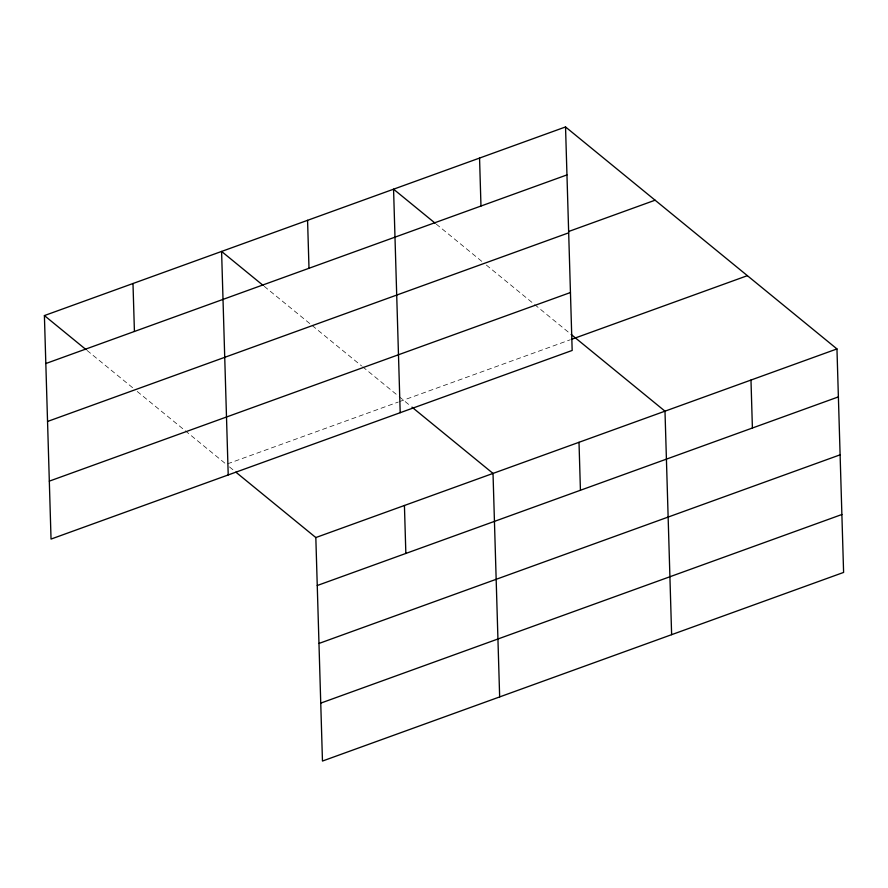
<?xml version="1.0" encoding="UTF-8"?>
<svg xmlns="http://www.w3.org/2000/svg" width="888" height="888" viewBox="0 0 888 888"><rect width="100%" height="100%" fill="white"/><g stroke="black" fill="none" stroke-linecap="round" stroke-linejoin="round"><path stroke-width="0.67" stroke-dasharray="4.44 3.33" d="M227.561 463.825L398.235 402.053M399.533 401.576L570.207 339.804M436.219 224.076L482.062 261.572M486.358 265.079L533.566 303.696M534.643 304.573L570.052 333.533M264.236 286.325L310.09 323.82M312.232 325.563L361.594 365.934M362.67 366.811L398.079 395.782M399.156 396.659L410.911 406.271M87.057 350.449L133.977 388.822M137.196 391.453L226.262 464.291M229.459 466.91L233.722 470.396"/><path stroke-width="1.33" d="M565.534 126.951L572.172 350.449L51.038 539.072L44.4 315.573L565.534 126.951L836.962 348.929L843.6 572.427L322.466 761.049L315.828 537.551L235.853 472.15M45.821 363.536L566.955 174.914M569.119 231.324L655.111 200.2M47.541 421.467L568.675 232.834M49.317 481.141L570.451 292.518M571.506 339.338L747.396 275.668M315.828 537.551L836.962 348.929M317.249 585.514L838.394 396.892M318.97 643.445L840.115 454.823M320.746 703.13L841.88 514.507M435.153 223.199L393.562 189.188L400.199 412.698M571.128 334.41L664.99 411.177L671.628 634.676M263.17 285.448L221.589 251.437L228.216 474.947M411.976 407.137L493.018 473.415L499.655 696.925M44.4 315.573L85.992 349.583M750.982 380.053L752.402 428.016M579.009 442.291L580.43 490.265M479.553 158.064L480.974 206.038M404.429 505.483L405.849 553.446M307.57 220.313L309.002 268.276M132.989 283.505L134.421 331.468"/></g></svg>
